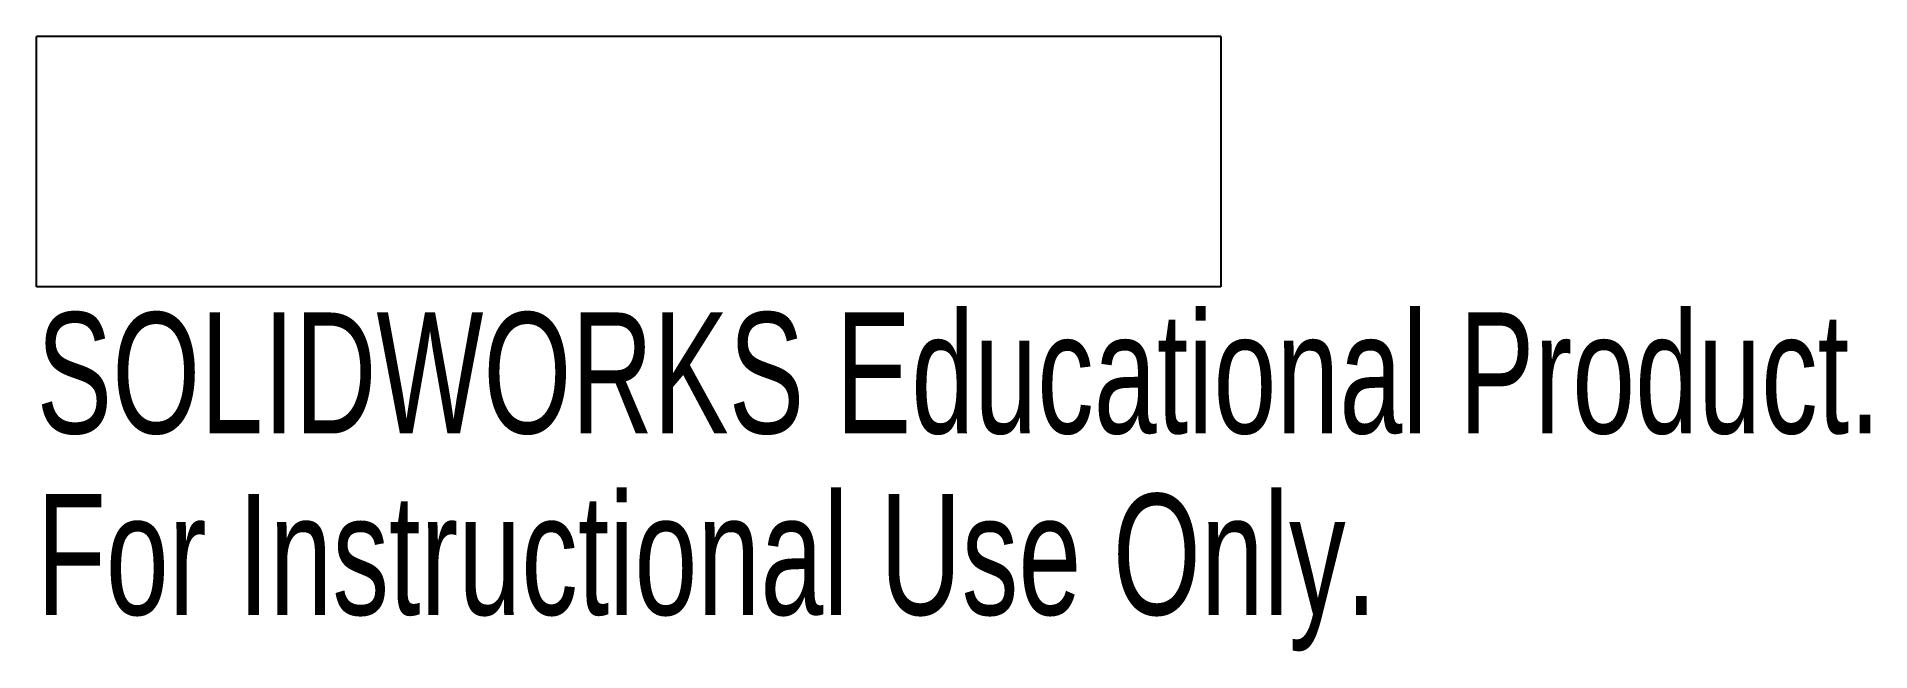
# Model space of a CAD drawing. Header units: millimetres. Extents: x 2.7 to 76, y -11.7 to 12.8.
import ezdxf

# ---------------------------------------------------------------- set-up
doc = ezdxf.new("R2010")
doc.units = ezdxf.units.MM
doc.styles.add('SLDTEXTSTYLE0', font='TXT', dxfattribs={"width": 0.7})

msp = doc.modelspace()

# ---------------------------------------------------------------- linework, layer by layer
at = {"color": 7, "linetype": 'Continuous', "lineweight": 25}
for p, q in [((50, 12.839), (2.682, 12.839)), ((2.682, 2.839), (2.682, 12.839)), ((50, 12.839), (50, 2.839)), ((50, 2.839), (2.682, 2.839))]:
    msp.add_line(p, q, dxfattribs=at)

# ---------------------------------------------------------------- texts
at = {"color": 7, "linetype": 'Continuous', "char_height": 4.83362, "attachment_point": 1, "style": 'SLDTEXTSTYLE0'}
for s, insert in [('SOLIDWORKS Educational Product.', (2.682, 1.819)), ('For Instructional Use Only.', (2.682, -5.431))]:
    msp.add_mtext(s, dxfattribs=dict(at, insert=insert))

doc.saveas('drawing.dxf')
